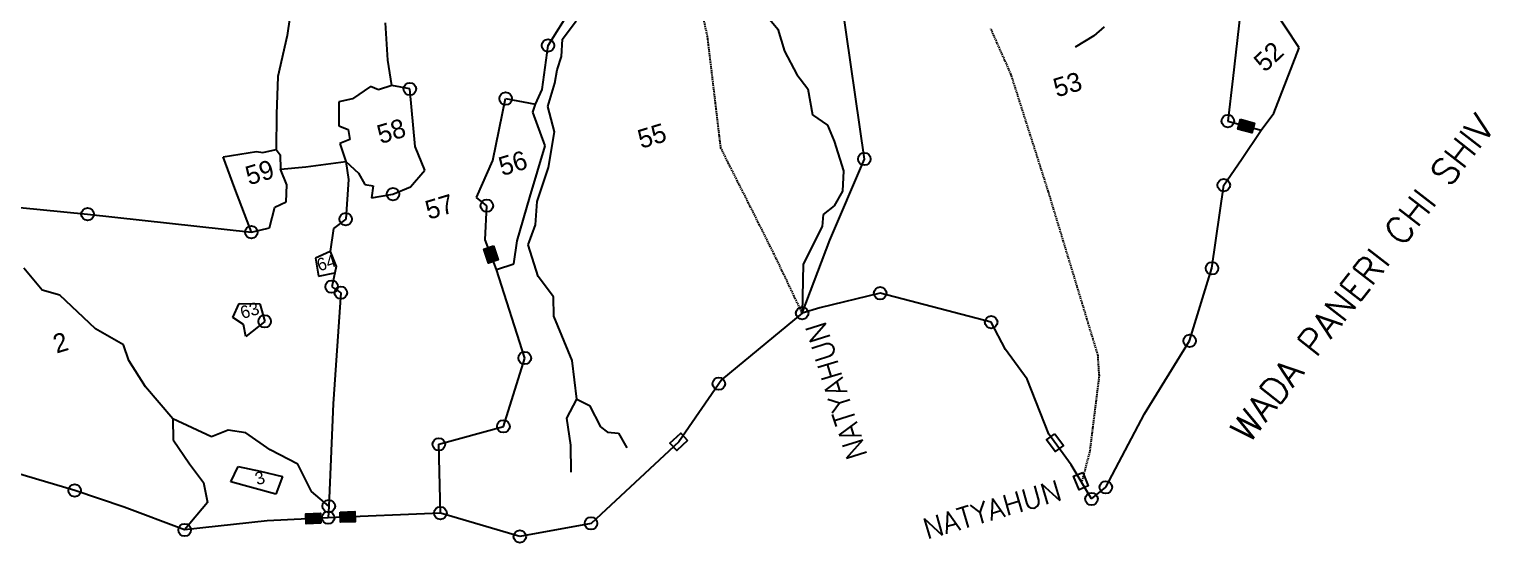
# Model space of a CAD drawing. Header units: metres. Extents: x 321628 to 324492, y 1843491 to 1846201.
# Drawn here: x 322760 to 324492, y 1843491 to 1844100 of the extents above; entities that cross this region are included whole.
import ezdxf

# ---------------------------------------------------------------- set-up
doc = ezdxf.new("R2010")
doc.units = ezdxf.units.M
doc.header["$LTSCALE"] = 0.3
doc.linetypes.add('DASHED', pattern=[0.75, 0.5, -0.25])
for name, color, linetype in [('LINE_FOOTPATH', 1, 'DASHED'), ('LINE_WATER', 4, 'Continuous'), ('POLY_PARCEL', 6, 'Continuous'), ('TEXT_MAPOUT', 7, 'Continuous'), ('TEXT_PARCEL', 7, 'Continuous'), ('V_BOUND_LINE', 7, 'Continuous')]:
    doc.layers.add(name, color=color, linetype=linetype)
doc.styles.get("Standard").update_dxf_attribs({"font": 'simplex.shx'})
doc.styles.add('TEXT_MAP', font='', dxfattribs={"height": 2.5})
doc.styles.get('TEXT_MAP').set_extended_font_data('Kruti Dev 050')

msp = doc.modelspace()

# ---------------------------------------------------------------- hatches: boundary and pattern name
for points in [[(324209.9, 1843977), (324213.1, 1843988.6), (324196.4, 1843993.2), (324193.2, 1843981.6)], [(323304.6, 1843822.5), (323315.9, 1843826.3), (323310.4, 1843842.8), (323299.1, 1843838.9)], [(323088, 1843525), (323088.6, 1843513), (323105.9, 1843513.9), (323105.3, 1843525.8)], [(323146.5, 1843515.6), (323146, 1843527.6), (323128.7, 1843526.9), (323129.2, 1843514.9)]]:
    msp.add_hatch(color=256).paths.add_polyline_path(points)

# ---------------------------------------------------------------- linework, layer by layer
for points in [[(324196.4, 1843993.2), (324213.1, 1843988.6), (324209.9, 1843977), (324193.2, 1843981.6)], [(323310.4, 1843842.8), (323315.9, 1843826.3), (323304.6, 1843822.5), (323299.1, 1843838.9)], [(323540.7, 1843611.9), (323528, 1843600.1), (323519.8, 1843608.8), (323532.5, 1843620.6)], [(323976.1, 1843620), (323986.4, 1843606), (323976.7, 1843599), (323966.5, 1843612.9)], [(324009.3, 1843574.1), (324015.9, 1843558.2), (324004.9, 1843553.5), (323998.2, 1843569.5)], [(323105.9, 1843513.9), (323088.6, 1843513), (323088, 1843525), (323105.3, 1843525.8)], [(323128.7, 1843526.9), (323146, 1843527.6), (323146.5, 1843515.6), (323129.2, 1843514.9)]]:
    msp.add_lwpolyline(points, close=True)
for centre in [(323375.2, 1844080.7), (323211.3, 1844029.1), (323324.9, 1844017.7), (324181.3, 1843991), (323750.3, 1843946), (324176.5, 1843915), (323191.3, 1843904.3), (322829.2, 1843880.6), (323135.3, 1843874.6), (323302.7, 1843890.6), (323023.4, 1843859.1), (324162.5, 1843816.3), (323118.7, 1843794.5), (323129.5, 1843787.3), (323769.1, 1843786.7), (323676.6, 1843763.1), (323039.2, 1843753.3), (323900.7, 1843752.4), (324136, 1843730.2), (323347.6, 1843709.8), (323577.8, 1843679.3), (323322.3, 1843628.7), (323245.7, 1843607.4), (322813.9, 1843552.6), (324036.7, 1843556.4), (323115.2, 1843534.1), (324019.6, 1843542.6), (323114.5, 1843520.3), (323247.6, 1843525.8), (323426.2, 1843513.6), (322944.3, 1843505.8), (323341.8, 1843498)]:
    msp.add_circle(centre, 7.42)
at = {"layer": 'LINE_FOOTPATH', "ltscale": 10}
for p, q in [((323564.4, 1844091.2), (323543.5, 1844185.5)), ((323580.2, 1843958.8), (323564.4, 1844091.2)), ((323924.2, 1844046.6), (323900.3, 1844100.3)), ((323968.3, 1843908), (323924.2, 1844046.6)), ((323643.1, 1843833.4), (323580.2, 1843958.8)), ((324027.4, 1843713), (323968.3, 1843908)), ((323676.6, 1843763.1), (323643.1, 1843833.4)), ((324028.8, 1843689.7), (324027.4, 1843713)), ((324028.8, 1843689.7), (324017.4, 1843598)), ((324017.4, 1843598), (324007.9, 1843562.5))]:
    msp.add_line(p, q, dxfattribs=at)
at = {"layer": 'LINE_WATER'}
for p, q in [((323626.6, 1844125.2), (323647.6, 1844100)), ((323392.3, 1844088.1), (323408.4, 1844110.1)), ((323647.6, 1844100), (323655.8, 1844074.1)), ((324022.6, 1844092.3), (324000.1, 1844078.7)), ((324034.6, 1844102.7), (324022.6, 1844092.3)), ((323391, 1844067.6), (323392.3, 1844088.1)), ((323655.8, 1844074.1), (323670.4, 1844046.2)), ((323386.1, 1844052), (323391, 1844067.6)), ((323383.4, 1844036), (323386.1, 1844052)), ((323670.4, 1844046.2), (323683.2, 1844029.1)), ((323375.1, 1844008.4), (323383.4, 1844036)), ((323683.2, 1844029.1), (323688.9, 1843998.4)), ((323382.7, 1843978.4), (323375.1, 1844008.4)), ((323688.9, 1843998.4), (323706.8, 1843986)), ((323706.8, 1843986), (323714.5, 1843967.3)), ((323375.9, 1843936), (323382.7, 1843978.4)), ((323714.5, 1843967.3), (323725.6, 1843931.9)), ((323362.4, 1843895.7), (323375.9, 1843936)), ((323725.6, 1843931.9), (323724.3, 1843908)), ((323724.3, 1843908), (323714.7, 1843890.5)), ((323360.2, 1843867.8), (323362.4, 1843895.7)), ((323714.7, 1843890.5), (323701.3, 1843880)), ((323351.8, 1843844.1), (323360.2, 1843867.8)), ((323700.3, 1843865.9), (323677.8, 1843821.1)), ((323701.3, 1843880), (323700.3, 1843865.9)), ((323363.7, 1843806.4), (323351.8, 1843844.1)), ((323677.8, 1843821.1), (323676.6, 1843763.1)), ((323381.5, 1843782.6), (323363.7, 1843806.4)), ((323382, 1843759.5), (323381.5, 1843782.6)), ((323404, 1843706.8), (323382, 1843759.5)), ((323409.3, 1843661), (323404, 1843706.8)), ((323397.5, 1843638.3), (323409.3, 1843661)), ((323409.3, 1843661), (323424.2, 1843653.4)), ((323424.2, 1843653.4), (323437.4, 1843628.2)), ((323402.1, 1843606.5), (323397.5, 1843638.3)), ((323437.4, 1843628.2), (323445.9, 1843621.7)), ((323402.7, 1843574.4), (323402.1, 1843606.5)), ((323445.9, 1843621.7), (323458.8, 1843620.6)), ((323458.8, 1843620.6), (323468.6, 1843603.4))]:
    msp.add_line(p, q, dxfattribs=at)
at = {"layer": 'POLY_PARCEL'}
for p, q in [((323074.5, 1844151.7), (323065.8, 1844092.6)), ((323750.3, 1843946), (323723.4, 1844135.1)), ((324198.1, 1844135.5), (324187.4, 1844041.4)), ((323185.2, 1844063.4), (323182.3, 1844107.5)), ((323375.2, 1844080.7), (323402.8, 1844124.3)), ((323065.8, 1844092.6), (323055, 1844044)), ((323368.4, 1844028.3), (323375.2, 1844080.7)), ((323189.9, 1844033.4), (323185.2, 1844063.4)), ((323055, 1844044), (323053.3, 1843999.4)), ((324187.4, 1844041.4), (324181.3, 1843991)), ((323164.5, 1844031.9), (323143.4, 1844017.6)), ((323174.2, 1844028.1), (323164.5, 1844031.9)), ((323189.9, 1844033.4), (323174.2, 1844028.1)), ((323211.3, 1844029.1), (323189.9, 1844033.4)), ((323217.8, 1843960.9), (323211.3, 1844029.1)), ((323360.4, 1844011), (323368.4, 1844028.3)), ((323143.4, 1844017.6), (323127, 1844013.8)), ((323127, 1844013.8), (323127.1, 1843985.5)), ((323309.8, 1843944.2), (323324.9, 1844017.7)), ((323324.9, 1844017.7), (323360.4, 1844011)), ((323357.2, 1844001.7), (323360.4, 1844011)), ((323053.3, 1843999.4), (323053, 1843957.4)), ((323371.9, 1843961.8), (323357.2, 1844001.7)), ((324181.3, 1843991), (324220.8, 1843980.3)), ((323127.1, 1843985.5), (323138.1, 1843980.9)), ((323140, 1843969.1), (323128.4, 1843964.4)), ((323138.1, 1843980.9), (323140, 1843969.1)), ((322990, 1843948.5), (323029.4, 1843954.8)), ((323029.4, 1843954.8), (323037.1, 1843953.7)), ((323037.1, 1843953.7), (323053, 1843957.4)), ((323053, 1843957.4), (323057.7, 1843950.9)), ((323128.4, 1843964.4), (323135.6, 1843943.2)), ((323229.1, 1843932.7), (323217.8, 1843960.9)), ((323353.5, 1843900.8), (323371.9, 1843961.8)), ((323003.7, 1843910.8), (322990, 1843948.5)), ((323057.7, 1843950.9), (323058, 1843934.1)), ((323058, 1843934.1), (323088.2, 1843936.7)), ((323065.6, 1843915.4), (323058, 1843934.1)), ((323088.2, 1843936.7), (323135.6, 1843943.2)), ((323135.6, 1843943.2), (323150.4, 1843929.2)), ((323135.6, 1843943.2), (323138.8, 1843921.7)), ((323290.5, 1843900.5), (323309.8, 1843944.2)), ((323709.3, 1843849.8), (323750.3, 1843946)), ((323138.8, 1843921.7), (323135.3, 1843874.6)), ((323150.4, 1843929.2), (323157.9, 1843915.7)), ((323212, 1843912.8), (323229.1, 1843932.7)), ((323023.4, 1843859.1), (323003.7, 1843910.8)), ((323064.5, 1843895.3), (323065.6, 1843915.4)), ((323157.9, 1843915.7), (323167.9, 1843914.2)), ((323167.9, 1843914.2), (323166, 1843900)), ((323166, 1843900), (323191.3, 1843904.3)), ((323191.3, 1843904.3), (323212, 1843912.8)), ((323302.7, 1843890.6), (323290.5, 1843900.5)), ((323338.5, 1843848.9), (323353.5, 1843900.8)), ((322707.7, 1843892.5), (322829.2, 1843880.6)), ((323044.9, 1843864.3), (323051.3, 1843888.7)), ((323051.3, 1843888.7), (323064.5, 1843895.3)), ((323300.8, 1843850.2), (323302.7, 1843890.6)), ((322829.2, 1843880.6), (323023.4, 1843859.1)), ((323135.3, 1843874.6), (323120.8, 1843863.6)), ((323023.4, 1843859.1), (323044.9, 1843864.3)), ((323120.8, 1843863.6), (323116.7, 1843836.1)), ((323314.2, 1843814.8), (323300.8, 1843850.2)), ((323334.7, 1843821.6), (323338.5, 1843848.9)), ((323676.6, 1843763.1), (323709.3, 1843849.8)), ((323116.7, 1843836.1), (323099.5, 1843828.3)), ((323116.7, 1843836.1), (323124, 1843818.5)), ((322775.3, 1843790.4), (322753.8, 1843816.5)), ((323099.5, 1843828.3), (323103, 1843807.1)), ((323124, 1843818.5), (323122.3, 1843811)), ((323314.2, 1843814.8), (323334.7, 1843821.6)), ((323347.6, 1843709.8), (323314.2, 1843814.8)), ((323103, 1843807.1), (323122.3, 1843811)), ((323122.3, 1843811), (323118.7, 1843794.5)), ((322796.2, 1843784.6), (322775.3, 1843790.4)), ((322838.7, 1843744.3), (322796.2, 1843784.6)), ((323118.7, 1843794.5), (323129.5, 1843787.3)), ((323129.5, 1843787.3), (323120.6, 1843655.6)), ((323001.4, 1843757.9), (323008.9, 1843774.7)), ((323008.9, 1843774.7), (323033.3, 1843774.3)), ((323033.3, 1843774.3), (323039.2, 1843753.3)), ((322871.9, 1843725.5), (322838.7, 1843744.3)), ((323014.1, 1843749.6), (323001.4, 1843757.9)), ((323016.9, 1843735.4), (323014.1, 1843749.6)), ((323039.2, 1843753.3), (323016.9, 1843735.4)), ((322878, 1843706.8), (322871.9, 1843725.5)), ((323322.3, 1843628.7), (323347.6, 1843709.8)), ((322897.7, 1843675.5), (322878, 1843706.8)), ((322930.2, 1843637.8), (322897.7, 1843675.5)), ((323120.6, 1843655.6), (323115.2, 1843534.1)), ((322930.2, 1843637.8), (322930.7, 1843612.8)), ((322976.3, 1843616.4), (322930.2, 1843637.8)), ((322995.9, 1843624.1), (322976.3, 1843616.4)), ((323016.8, 1843621.2), (322995.9, 1843624.1)), ((323245.7, 1843607.4), (323322.3, 1843628.7)), ((322930.7, 1843612.8), (322950.1, 1843584.2)), ((323045.8, 1843601), (323016.8, 1843621.2)), ((323247.6, 1843525.8), (323245.7, 1843607.4)), ((323078.5, 1843583.9), (323045.8, 1843601)), ((322950.1, 1843584.2), (322966.6, 1843562.2)), ((322999, 1843562.7), (323007.8, 1843581.2)), ((323007.8, 1843581.2), (323033.9, 1843575.5)), ((323033.9, 1843575.5), (323060.3, 1843569.1)), ((323094.8, 1843551.6), (323078.5, 1843583.9)), ((322966.6, 1843562.2), (322971.4, 1843538.5)), ((323052.6, 1843548.4), (322999, 1843562.7)), ((323060.3, 1843569.1), (323052.6, 1843548.4)), ((322971.4, 1843538.5), (322944.3, 1843505.8)), ((323115.2, 1843534.1), (323094.8, 1843551.6)), ((323115.2, 1843534.1), (323114.5, 1843520.3))]:
    msp.add_line(p, q, dxfattribs=at)
at = {"layer": 'V_BOUND_LINE'}
for p, q in [((324266.1, 1844078.1), (324233.4, 1844127)), ((324236, 1844000.5), (324266.1, 1844078.1)), ((324220.8, 1843980.3), (324236, 1844000.5)), ((324197.7, 1843945.5), (324220.8, 1843980.3)), ((324176.5, 1843915), (324197.7, 1843945.5)), ((324162.5, 1843816.3), (324176.5, 1843915)), ((324136, 1843730.2), (324162.5, 1843816.3)), ((323769.1, 1843786.7), (323697.4, 1843769.4)), ((323900.7, 1843752.4), (323769.1, 1843786.7)), ((323676.6, 1843763.1), (323581.4, 1843684.5)), ((323697.4, 1843769.4), (323676.6, 1843763.1)), ((323917.7, 1843719.9), (323900.7, 1843752.4)), ((324082.6, 1843643.6), (324136, 1843730.2)), ((323943.3, 1843684.6), (323917.7, 1843719.9)), ((323581.4, 1843684.5), (323530.3, 1843610.3)), ((323969.2, 1843619.4), (323943.3, 1843684.6)), ((324036.7, 1843556.4), (324082.6, 1843643.6)), ((323530.3, 1843610.3), (323426.2, 1843513.6)), ((323995.6, 1843583.2), (323969.2, 1843619.4)), ((322813.9, 1843552.6), (322695.9, 1843587.7)), ((324019.6, 1843542.6), (323995.6, 1843583.2)), ((324019.6, 1843542.6), (324036.7, 1843556.4)), ((322872.5, 1843532.8), (322813.9, 1843552.6)), ((322944.3, 1843505.8), (322872.5, 1843532.8)), ((323114.5, 1843520.3), (323042.2, 1843516.7)), ((323247.6, 1843525.8), (323114.5, 1843520.3)), ((323341.8, 1843498), (323247.6, 1843525.8)), ((323042.2, 1843516.7), (322944.3, 1843505.8)), ((323426.2, 1843513.6), (323341.8, 1843498))]:
    msp.add_line(p, q, dxfattribs=at)

# ---------------------------------------------------------------- texts
at = {"layer": 'TEXT_MAPOUT'}
for s, height, rotation, p in [(' WADA PANERI CHI SHIV', 31.122, 52.0468, (324193.4, 1843590.7)), ('NATYAHUN', 24.9, 107.4682, (323754.1, 1843594.3)), ('NATYAHUN', 24.9, 16.4244, (323824.3, 1843494.3))]:
    msp.add_text(s, height=height, rotation=rotation, dxfattribs=at).set_placement(p)
at = {"layer": 'TEXT_PARCEL', "style": 'TEXT_MAP'}
for s, height, rotation, p in [('52', 22.41, 43.2994, (324225.2, 1844048)), ('53', 22.41, 16.8516, (323978.5, 1844018.9)), ('58', 22.41, 16.8516, (323176.6, 1843963.6)), ('55', 22.41, 16.8516, (323485.7, 1843958)), ('56', 22.41, 16.8516, (323320.8, 1843925.6)), ('59', 22.41, 16.8516, (323020.5, 1843914.6)), ('57', 22.41, 16.8516, (323233.8, 1843873.8)), ('64', 14.94, 16.8516, (323103.8, 1843812.6)), ('63', 14.94, 16.8516, (323012.9, 1843756)), ('2', 22.4, 16.8516, (322792.3, 1843715)), ('3', 14.9, 16.8516, (323030.3, 1843558.7))]:
    msp.add_text(s, height=height, rotation=rotation, dxfattribs=at).set_placement(p)

doc.saveas('drawing.dxf')
